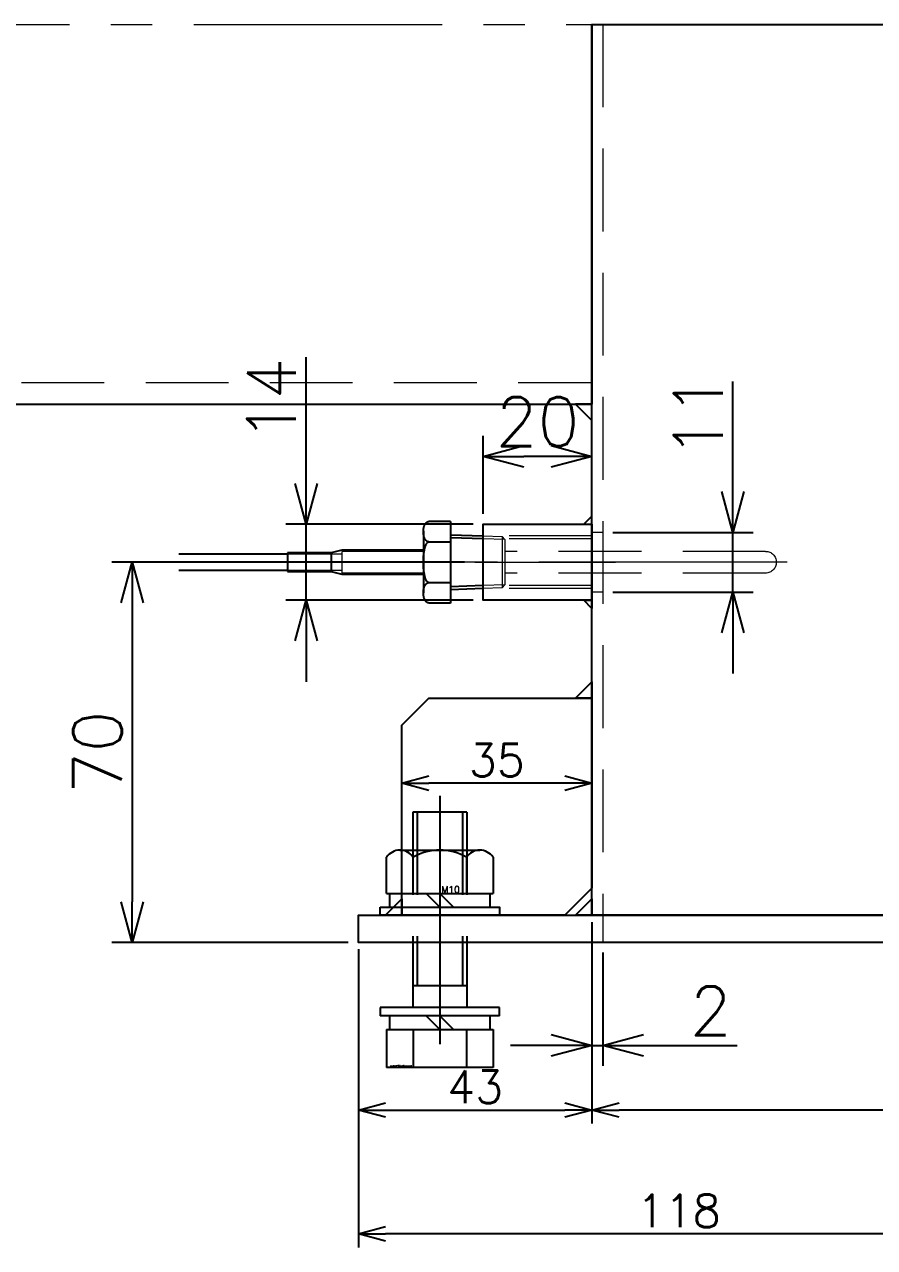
# Model space of a CAD drawing. Header units: millimetres. Extents: x 0 to 38884, y -3675 to 8056.
# Drawn here: x 12527.2 to 12683.7, y 5277.3 to 5502.5 of the extents above; entities that cross this region are included whole.
import ezdxf

# ---------------------------------------------------------------- set-up
doc = ezdxf.new("R2010")
doc.units = ezdxf.units.MM
doc.header["$LTSCALE"] = 2.4
doc.header["$PDMODE"] = 99
doc.header["$PDSIZE"] = 1
doc.linetypes.add('CENTER2', pattern=[28.575, 19.05, -3.175, 3.175, -3.175])
doc.linetypes.add('HIDDEN', pattern=[9.525, 6.35, -3.175])
for name, color, linetype, lineweight in [('04_HIDDEN', 2, 'HIDDEN', 13), ('05_CENTER', 4, 'CENTER2', 13), ('08_DIM', 3, 'Continuous', 13)]:
    doc.layers.add(name, color=color, linetype=linetype, lineweight=lineweight)
doc.layers.add('10_DRAFT', color=8, linetype='Continuous', lineweight=0, plot=False)
doc.styles.add('KSS_TXT', font='txt.shx', dxfattribs={"bigfont": 'extfont2.shx'})
doc.styles.add('KSS_TXT_L', font='txt.shx', dxfattribs={"height": 3, "bigfont": 'extfont2.shx'})
doc.dimstyles.new('KSS_DIM', dxfattribs={"dimscale": 2, "dimtxt": 3, "dimasz": 2.5, "dimexe": 1.25, "dimexo": 0.625, "dimtad": 1, "dimdsep": 46, "dimtxsty": 'KSS_TXT', "dimblk": 'OPEN30', "dimcen": 0, "dimazin": 2, "dimtfac": 0.75, "dimtmove": 0, "dimatfit": 3, "dimldrblk": 'OPEN30', "dimfxl": 1.25, "dimtolj": 1, "dimarcsym": 0})

# ---------------------------------------------------------------- blocks, each defined once
blk = doc.blocks.new('A$C3D81658F_1_1_1')
at = {"color": 0, "linetype": 'CENTER2'}
blk.add_line((0, -39), (0, 14), dxfattribs=at)
at = {"color": 0}
for p, q in [((-9.81, 11), (9.81, 11)), ((-9.81, 4), (-9.81, 11)), ((-4.91, 4), (-4.91, 11)), ((4.91, 4), (4.91, 11)), ((9.81, 4), (9.81, 11)), ((9.81, 4), (-9.81, 4)), ((-9.25, 4), (-9.25, 1.5)), ((0, 1.5), (-2.5, 4)), ((0, 4), (2.5, 1.5)), ((9.25, 1.5), (9.25, 4)), ((-11, 1.5), (11, 1.5)), ((-11, 1.5), (-11, 0)), ((-11, 0), (11, 0)), ((11, 0), (11, 1.5))]:
    blk.add_line(p, q, dxfattribs=at)
at = {"color": 0, "linetype": 'HIDDEN'}
for p, q in [((-5, -36), (-5, 0)), ((5, -36), (5, 0)), ((-5, -4), (5, -4)), ((-4.19, -36), (-4.19, -4)), ((4.19, -36), (4.19, -4)), ((-5, -36), (5, -36))]:
    blk.add_line(p, q, dxfattribs=at)
at = {"layer": '10_DRAFT', "style": 'KSS_TXT_L'}
blk.add_text('BT-M10x40L,SW,PW', height=0.3, dxfattribs=at).set_placement((5.14, 10.66))
blk = doc.blocks.new('_Open30')
at = {"color": 0, "linetype": 'ByBlock', "lineweight": -2}
for p, q in [((-1, 0.268), (0, 0)), ((0, 0), (-1, -0.268)), ((0, 0), (-1, 0))]:
    blk.add_line(p, q, dxfattribs=at)
blk = doc.blocks.new('*D255')
at = {"layer": '08_DIM', "color": 0, "lineweight": -2, "transparency": 16777216}
for p, q in [((12579.06, 5418), (12579.06, 5441.25)), ((12609.8, 5410.5), (12575.31, 5410.5)), ((12579.06, 5396.5), (12579.06, 5410.5)), ((12609.8, 5396.5), (12575.31, 5396.5)), ((12579.06, 5389), (12579.06, 5381.5))]:
    blk.add_line(p, q, dxfattribs=at)
at = {"layer": 'Defpoints', "color": 0, "transparency": 16777216}
for p in [(12579.06, 5410.5), (12611.67, 5410.5), (12611.67, 5396.5)]:
    blk.add_point(p, dxfattribs=at)
at = {"layer": '08_DIM', "color": 0, "lineweight": -2, "transparency": 16777216, "xscale": 7.5, "yscale": 7.5, "zscale": 7.5}
for p, rotation in [((12579.06, 5410.5), 270), ((12579.06, 5396.5), 90)]:
    blk.add_blockref('_Open30', p, dxfattribs=dict(at, rotation=rotation))
at = {"layer": '08_DIM', "color": 0, "transparency": 16777216, "insert": (12572.69, 5433.38), "char_height": 9, "attachment_point": 5, "rotation": 90, "style": 'KSS_TXT'}
blk.add_mtext('\\A1;14', dxfattribs=at)
blk = doc.blocks.new('*D256')
at = {"layer": '08_DIM', "color": 0, "lineweight": -2, "transparency": 16777216}
for p, q in [((12657.63, 5416.5), (12657.63, 5436.75)), ((12635.55, 5409), (12661.38, 5409)), ((12657.63, 5398), (12657.63, 5409)), ((12635.55, 5398), (12661.38, 5398)), ((12657.63, 5390.5), (12657.63, 5383))]:
    blk.add_line(p, q, dxfattribs=at)
at = {"layer": 'Defpoints', "color": 0, "transparency": 16777216}
for p in [(12633.67, 5409), (12657.63, 5409), (12633.67, 5398)]:
    blk.add_point(p, dxfattribs=at)
at = {"layer": '08_DIM', "color": 0, "lineweight": -2, "transparency": 16777216, "xscale": 7.5, "yscale": 7.5, "zscale": 7.5}
for p, rotation in [((12657.63, 5409), 270), ((12657.63, 5398), 90)]:
    blk.add_blockref('_Open30', p, dxfattribs=dict(at, rotation=rotation))
at = {"layer": '08_DIM', "color": 0, "transparency": 16777216, "insert": (12651.26, 5430.38), "char_height": 9, "attachment_point": 5, "rotation": 90, "style": 'KSS_TXT'}
blk.add_mtext('\\A1;11', dxfattribs=at)
blk = doc.blocks.new('*D257')
at = {"layer": '08_DIM', "color": 0, "lineweight": -2, "transparency": 16777216}
for p, q in [((12611.67, 5412.38), (12611.67, 5426.74)), ((12631.67, 5412.38), (12631.67, 5426.74)), ((12624.17, 5422.99), (12619.17, 5422.99))]:
    blk.add_line(p, q, dxfattribs=at)
at = {"layer": 'Defpoints', "color": 0, "transparency": 16777216}
for p in [(12611.67, 5422.99), (12611.67, 5410.5), (12631.67, 5410.5)]:
    blk.add_point(p, dxfattribs=at)
at = {"layer": '08_DIM', "color": 0, "lineweight": -2, "transparency": 16777216, "xscale": 7.5, "yscale": 7.5, "zscale": 7.5, "rotation": 180}
blk.add_blockref('_Open30', (12611.67, 5422.99), dxfattribs=at)
at = {"layer": '08_DIM', "color": 0, "lineweight": -2, "transparency": 16777216, "xscale": 7.5, "yscale": 7.5, "zscale": 7.5}
blk.add_blockref('_Open30', (12631.67, 5422.99), dxfattribs=at)
at = {"layer": '08_DIM', "color": 0, "transparency": 16777216, "insert": (12621.67, 5429.36), "char_height": 9, "attachment_point": 5, "style": 'KSS_TXT'}
blk.add_mtext('\\A1;20', dxfattribs=at)
blk = doc.blocks.new('HTK1611a_1')
at = {"color": 0}
for p, q in [((6.03, 7.51), (6.03, -7.51)), ((6.03, 7.51), (10.03, 7.51)), ((10.07, 7.5), (10.03, 7.51)), ((10.12, 7.5), (10.07, 7.5)), ((10.16, 7.49), (10.12, 7.5)), ((10.2, 7.48), (10.16, 7.49)), ((10.25, 7.46), (10.2, 7.48)), ((10.29, 7.44), (10.25, 7.46)), ((10.33, 7.42), (10.29, 7.44)), ((10.37, 7.39), (10.33, 7.42)), ((10.41, 7.36), (10.37, 7.39)), ((10.45, 7.33), (10.41, 7.36)), ((10.49, 7.29), (10.45, 7.33)), ((10.53, 7.25), (10.49, 7.29)), ((10.57, 7.21), (10.53, 7.25)), ((10.6, 7.17), (10.57, 7.21)), ((10.64, 7.12), (10.6, 7.17)), ((10.67, 7.07), (10.64, 7.12)), ((10.71, 7.01), (10.67, 7.07)), ((10.74, 6.96), (10.71, 7.01)), ((10.77, 6.9), (10.74, 6.96)), ((10.8, 6.84), (10.77, 6.9)), ((10.82, 6.77), (10.8, 6.84)), ((10.85, 6.71), (10.82, 6.77)), ((6.03, 5.06), (0, 4.85)), ((0, 4.3), (6.03, 4.51)), ((10.82, 4.49), (10.85, 4.55)), ((10.87, 6.64), (10.85, 6.71)), ((10.85, 4.55), (10.87, 4.62)), ((10.9, 6.57), (10.87, 6.64)), ((10.87, 4.62), (10.9, 4.69)), ((10.92, 6.5), (10.9, 6.57)), ((10.9, 4.69), (10.92, 4.76)), ((10.94, 6.42), (10.92, 6.5)), ((10.92, 4.76), (10.94, 4.84)), ((10.95, 6.35), (10.94, 6.42)), ((10.94, 4.84), (10.95, 4.91)), ((10.97, 6.27), (10.95, 6.35)), ((10.95, 4.91), (10.97, 4.99)), ((10.98, 6.19), (10.97, 6.27)), ((10.97, 4.99), (10.98, 5.06)), ((11, 6.11), (10.98, 6.19)), ((10.98, 5.06), (11, 5.14)), ((11.01, 6.04), (11, 6.11)), ((11, 5.14), (11.01, 5.22)), ((11.01, 5.95), (11.01, 6.04)), ((11.02, 5.87), (11.01, 5.95)), ((11.01, 5.3), (11.02, 5.38)), ((11.01, 5.22), (11.01, 5.3)), ((11.03, 5.79), (11.02, 5.87)), ((11.02, 5.38), (11.03, 5.47)), ((11.03, 5.71), (11.03, 5.79)), ((11.03, 5.63), (11.03, 5.71)), ((11.03, 5.71), (11.03, -5.63)), ((11.03, 5.55), (11.03, 5.63)), ((11.03, 5.47), (11.03, 5.55)), ((10.03, 3.75), (6.03, 3.75)), ((10.03, 3.75), (10.07, 3.75)), ((10.07, 3.75), (10.03, 3.75)), ((10.07, 3.75), (10.12, 3.76)), ((10.12, 3.74), (10.07, 3.75)), ((10.12, 3.76), (10.16, 3.77)), ((10.16, 3.72), (10.12, 3.74)), ((10.16, 3.77), (10.2, 3.78)), ((10.2, 3.7), (10.16, 3.72)), ((10.2, 3.78), (10.25, 3.8)), ((10.25, 3.66), (10.2, 3.7)), ((10.25, 3.8), (10.29, 3.82)), ((10.29, 3.62), (10.25, 3.66)), ((10.29, 3.82), (10.33, 3.84)), ((10.33, 3.58), (10.29, 3.62)), ((10.33, 3.84), (10.37, 3.87)), ((10.37, 3.53), (10.33, 3.58)), ((10.37, 3.87), (10.41, 3.9)), ((10.41, 3.47), (10.37, 3.53)), ((10.41, 3.9), (10.45, 3.93)), ((10.45, 3.4), (10.41, 3.47)), ((10.45, 3.93), (10.49, 3.96)), ((10.49, 3.33), (10.45, 3.4)), ((10.49, 3.96), (10.53, 4)), ((10.53, 3.25), (10.49, 3.33)), ((10.53, 4), (10.57, 4.05)), ((10.57, 3.17), (10.53, 3.25)), ((10.57, 4.05), (10.6, 4.09)), ((10.6, 3.07), (10.57, 3.17)), ((10.6, 4.09), (10.64, 4.14)), ((10.64, 2.98), (10.6, 3.07)), ((10.64, 4.14), (10.67, 4.19)), ((10.67, 2.87), (10.64, 2.98)), ((10.67, 4.19), (10.71, 4.25)), ((10.71, 2.77), (10.67, 2.87)), ((10.71, 4.25), (10.74, 4.3)), ((10.74, 2.65), (10.71, 2.77)), ((10.74, 4.3), (10.77, 4.36)), ((10.77, 2.54), (10.74, 2.65)), ((10.77, 4.36), (10.8, 4.42)), ((10.8, 2.41), (10.77, 2.54)), ((10.8, 4.42), (10.82, 4.49)), ((10.82, 2.28), (10.8, 2.41)), ((10.85, 2.15), (10.82, 2.28)), ((10.87, 2.02), (10.85, 2.15)), ((10.9, 1.88), (10.87, 2.02)), ((10.92, 1.73), (10.9, 1.88)), ((10.94, 1.59), (10.92, 1.73)), ((10.95, 1.44), (10.94, 1.59)), ((10.97, 1.28), (10.95, 1.44)), ((10.98, 1.13), (10.97, 1.28)), ((11, 0.97), (10.98, 1.13)), ((11.01, 0.81), (11, 0.97)), ((11.01, 0.65), (11.01, 0.81)), ((11.02, 0.49), (11.01, 0.65)), ((11.03, 0.33), (11.02, 0.49)), ((11.03, 2.2), (26.03, 2.2)), ((11.03, 0.16), (11.03, 0.33)), ((11.03, 0), (11.03, 0.16)), ((11.03, -0.16), (11.03, 0)), ((26.03, 2.2), (28.03, 1.7)), ((28.03, 1.7), (36.03, 1.7)), ((28.03, 1.7), (28.03, -1.7)), ((36.03, 1.7), (36.03, -1.7)), ((36.03, 1.5), (56.03, 1.5)), ((10.82, -2.28), (10.85, -2.15)), ((10.85, -2.15), (10.87, -2.02)), ((10.87, -2.02), (10.9, -1.88)), ((10.9, -1.88), (10.92, -1.73)), ((10.92, -1.73), (10.94, -1.59)), ((10.94, -1.59), (10.95, -1.44)), ((10.95, -1.44), (10.97, -1.28)), ((10.97, -1.28), (10.98, -1.13)), ((10.98, -1.13), (11, -0.97)), ((11, -0.97), (11.01, -0.81)), ((11.01, -0.65), (11.02, -0.49)), ((11.01, -0.81), (11.01, -0.65)), ((11.02, -0.49), (11.03, -0.33)), ((11.03, -0.33), (11.03, -0.16)), ((26.03, -2.2), (11.03, -2.2)), ((28.03, -1.7), (26.03, -2.2)), ((36.03, -1.7), (28.03, -1.7)), ((36.03, -1.5), (56.03, -1.5)), ((0, -4.3), (6.03, -4.51)), ((10.03, -3.75), (6.03, -3.75)), ((10.07, -3.75), (10.03, -3.75)), ((10.03, -3.75), (10.07, -3.75)), ((10.07, -3.75), (10.12, -3.74)), ((10.12, -3.76), (10.07, -3.75)), ((10.12, -3.74), (10.16, -3.72)), ((10.16, -3.77), (10.12, -3.76)), ((10.16, -3.72), (10.2, -3.7)), ((10.2, -3.78), (10.16, -3.77)), ((10.2, -3.7), (10.25, -3.66)), ((10.25, -3.8), (10.2, -3.78)), ((10.25, -3.66), (10.29, -3.62)), ((10.29, -3.82), (10.25, -3.8)), ((10.29, -3.62), (10.33, -3.58)), ((10.33, -3.84), (10.29, -3.82)), ((10.33, -3.58), (10.37, -3.53)), ((10.37, -3.87), (10.33, -3.84)), ((10.37, -3.53), (10.41, -3.47)), ((10.41, -3.9), (10.37, -3.87)), ((10.41, -3.47), (10.45, -3.4)), ((10.45, -3.93), (10.41, -3.9)), ((10.45, -3.4), (10.49, -3.33)), ((10.49, -3.96), (10.45, -3.93)), ((10.49, -3.33), (10.53, -3.25)), ((10.53, -4), (10.49, -3.96)), ((10.53, -3.25), (10.57, -3.17)), ((10.57, -4.05), (10.53, -4)), ((10.57, -3.17), (10.6, -3.07)), ((10.6, -4.09), (10.57, -4.05)), ((10.6, -3.07), (10.64, -2.98)), ((10.64, -4.14), (10.6, -4.09)), ((10.64, -2.98), (10.67, -2.87)), ((10.67, -4.19), (10.64, -4.14)), ((10.67, -2.87), (10.71, -2.77)), ((10.71, -4.25), (10.67, -4.19)), ((10.71, -2.77), (10.74, -2.65)), ((10.74, -4.3), (10.71, -4.25)), ((10.74, -2.65), (10.77, -2.54)), ((10.77, -4.36), (10.74, -4.3)), ((10.77, -2.54), (10.8, -2.41)), ((10.8, -4.42), (10.77, -4.36)), ((10.8, -2.41), (10.82, -2.28)), ((10.82, -4.49), (10.8, -4.42)), ((10.85, -4.55), (10.82, -4.49)), ((0, -4.85), (6.03, -5.06)), ((10.82, -6.77), (10.85, -6.71)), ((10.87, -4.62), (10.85, -4.55)), ((10.85, -6.71), (10.87, -6.64)), ((10.9, -4.69), (10.87, -4.62)), ((10.87, -6.64), (10.9, -6.57)), ((10.92, -4.76), (10.9, -4.69)), ((10.9, -6.57), (10.92, -6.5)), ((10.94, -4.84), (10.92, -4.76)), ((10.92, -6.5), (10.94, -6.42)), ((10.95, -4.91), (10.94, -4.84)), ((10.94, -6.42), (10.95, -6.35)), ((10.97, -4.99), (10.95, -4.91)), ((10.95, -6.35), (10.97, -6.27)), ((10.98, -5.06), (10.97, -4.99)), ((10.97, -6.27), (10.98, -6.19)), ((11, -5.14), (10.98, -5.06)), ((10.98, -6.19), (11, -6.11)), ((11.01, -5.22), (11, -5.14)), ((11, -6.11), (11.01, -6.04)), ((11.01, -5.3), (11.01, -5.22)), ((11.02, -5.38), (11.01, -5.3)), ((11.01, -5.95), (11.02, -5.87)), ((11.01, -6.04), (11.01, -5.95)), ((11.03, -5.47), (11.02, -5.38)), ((11.02, -5.87), (11.03, -5.79)), ((11.03, -5.55), (11.03, -5.47)), ((11.03, -5.63), (11.03, -5.55)), ((11.03, -5.71), (11.03, -5.63)), ((11.03, -5.79), (11.03, -5.71)), ((6.03, -7.51), (10.03, -7.51)), ((10.03, -7.51), (10.07, -7.5)), ((10.07, -7.5), (10.12, -7.5)), ((10.12, -7.5), (10.16, -7.49)), ((10.16, -7.49), (10.2, -7.48)), ((10.2, -7.48), (10.25, -7.46)), ((10.25, -7.46), (10.29, -7.44)), ((10.29, -7.44), (10.33, -7.42)), ((10.33, -7.42), (10.37, -7.39)), ((10.37, -7.39), (10.41, -7.36)), ((10.41, -7.36), (10.45, -7.33)), ((10.45, -7.33), (10.49, -7.29)), ((10.49, -7.29), (10.53, -7.25)), ((10.53, -7.25), (10.57, -7.21)), ((10.57, -7.21), (10.6, -7.17)), ((10.6, -7.17), (10.64, -7.12)), ((10.64, -7.12), (10.67, -7.07)), ((10.67, -7.07), (10.71, -7.01)), ((10.71, -7.01), (10.74, -6.96)), ((10.74, -6.96), (10.77, -6.9)), ((10.77, -6.9), (10.8, -6.84)), ((10.8, -6.84), (10.82, -6.77))]:
    blk.add_line(p, q, dxfattribs=at)
at = {"layer": '04_HIDDEN', "color": 0}
for p, q in [((-3.47, 4.73), (-3.97, 4.18)), ((0, 4.85), (-3.47, 4.73)), ((-3.47, 4.73), (-3.47, -4.73)), ((-3.97, 4.16), (0, 4.3)), ((-3.97, 4.16), (-3.97, -4.16)), ((-51.97, 2), (-3.97, 2)), ((11.03, 2), (26.03, 2)), ((26.03, 2), (26.03, -2)), ((26.03, 1.5), (36.03, 1.5)), ((-51.97, -2), (-3.97, -2)), ((11.03, -2), (26.03, -2)), ((26.03, -1.5), (36.03, -1.5)), ((-3.97, -4.16), (-3.47, -4.71)), ((-3.97, -4.16), (0, -4.3)), ((-3.47, -4.73), (0, -4.85))]:
    blk.add_line(p, q, dxfattribs=at)
blk.add_arc((-51.97, 0), 2, 90, 270, dxfattribs=at)
at = {"layer": '05_CENTER', "color": 0}
blk.add_line((-55.97, 0), (58.03, 0), dxfattribs=at)
at = {"layer": '10_DRAFT'}
blk.add_line((0, 4.85), (0, -4.85), dxfattribs=at)
blk = doc.blocks.new('*D259')
at = {"layer": '08_DIM', "color": 0, "lineweight": -2, "transparency": 16777216}
for p, q in [((12596.67, 5361.6), (12596.67, 5365.31)), ((12631.67, 5364.1), (12631.67, 5360.31)), ((12626.67, 5362.81), (12601.67, 5362.81))]:
    blk.add_line(p, q, dxfattribs=at)
at = {"layer": 'Defpoints', "color": 0, "transparency": 16777216}
for p in [(12631.67, 5365.35), (12596.67, 5362.81), (12596.67, 5360.35)]:
    blk.add_point(p, dxfattribs=at)
at = {"layer": '08_DIM', "color": 0, "lineweight": -2, "transparency": 16777216, "xscale": 5, "yscale": 5, "zscale": 5, "rotation": 180}
blk.add_blockref('_Open30', (12596.67, 5362.81), dxfattribs=at)
at = {"layer": '08_DIM', "color": 0, "lineweight": -2, "transparency": 16777216, "xscale": 5, "yscale": 5, "zscale": 5}
blk.add_blockref('_Open30', (12631.67, 5362.81), dxfattribs=at)
at = {"layer": '08_DIM', "color": 0, "transparency": 16777216, "insert": (12614.17, 5367.06), "char_height": 6, "attachment_point": 5, "style": 'KSS_TXT'}
blk.add_mtext('\\A1;35', dxfattribs=at)
blk = doc.blocks.new('*D263')
at = {"layer": '08_DIM', "color": 0, "lineweight": -2, "transparency": 16777216}
for p, q in [((12631.67, 5337.25), (12631.67, 5300.15)), ((12588.67, 5332.25), (12588.67, 5300.15)), ((12593.67, 5302.65), (12626.67, 5302.65))]:
    blk.add_line(p, q, dxfattribs=at)
at = {"layer": 'Defpoints', "color": 0, "transparency": 16777216}
for p in [(12631.67, 5338.5), (12588.67, 5333.5), (12631.67, 5302.65)]:
    blk.add_point(p, dxfattribs=at)
at = {"layer": '08_DIM', "color": 0, "lineweight": -2, "transparency": 16777216, "xscale": 5, "yscale": 5, "zscale": 5, "rotation": 180}
blk.add_blockref('_Open30', (12588.67, 5302.65), dxfattribs=at)
at = {"layer": '08_DIM', "color": 0, "lineweight": -2, "transparency": 16777216, "xscale": 5, "yscale": 5, "zscale": 5}
blk.add_blockref('_Open30', (12631.67, 5302.65), dxfattribs=at)
at = {"layer": '08_DIM', "color": 0, "transparency": 16777216, "insert": (12610.17, 5306.9), "char_height": 6, "attachment_point": 5, "style": 'KSS_TXT'}
blk.add_mtext('\\A1;43', dxfattribs=at)
blk = doc.blocks.new('*D267')
at = {"layer": '08_DIM', "color": 0, "lineweight": -2, "transparency": 16777216}
for p, q in [((12608.23, 5403.5), (12543.28, 5403.5)), ((12547.03, 5396), (12547.03, 5341)), ((12586.8, 5333.5), (12543.28, 5333.5))]:
    blk.add_line(p, q, dxfattribs=at)
at = {"layer": 'Defpoints', "color": 0, "transparency": 16777216}
for p in [(12610.1, 5403.5), (12547.03, 5333.5), (12588.67, 5333.5)]:
    blk.add_point(p, dxfattribs=at)
at = {"layer": '08_DIM', "color": 0, "lineweight": -2, "transparency": 16777216, "xscale": 7.5, "yscale": 7.5, "zscale": 7.5}
for p, rotation in [((12547.03, 5403.5), 90), ((12547.03, 5333.5), 270)]:
    blk.add_blockref('_Open30', p, dxfattribs=dict(at, rotation=rotation))
at = {"layer": '08_DIM', "color": 0, "transparency": 16777216, "insert": (12540.65, 5368.5), "char_height": 9, "attachment_point": 5, "rotation": 90, "style": 'KSS_TXT'}
blk.add_mtext('\\A1;70', dxfattribs=at)
blk = doc.blocks.new('*D268')
at = {"layer": '08_DIM', "color": 0, "lineweight": -2, "transparency": 16777216}
for p, q in [((12631.67, 5336.63), (12631.67, 5310.8)), ((12633.67, 5331.63), (12633.67, 5310.8)), ((12624.17, 5314.55), (12616.67, 5314.55)), ((12631.67, 5314.55), (12633.67, 5314.55)), ((12641.17, 5314.55), (12658.42, 5314.55))]:
    blk.add_line(p, q, dxfattribs=at)
at = {"layer": 'Defpoints', "color": 0, "transparency": 16777216}
for p in [(12631.67, 5338.5), (12633.67, 5333.5), (12633.67, 5314.55)]:
    blk.add_point(p, dxfattribs=at)
at = {"layer": '08_DIM', "color": 0, "lineweight": -2, "transparency": 16777216, "xscale": 7.5, "yscale": 7.5, "zscale": 7.5}
blk.add_blockref('_Open30', (12631.67, 5314.55), dxfattribs=at)
at = {"layer": '08_DIM', "color": 0, "lineweight": -2, "transparency": 16777216, "xscale": 7.5, "yscale": 7.5, "zscale": 7.5, "rotation": 180}
blk.add_blockref('_Open30', (12633.67, 5314.55), dxfattribs=at)
at = {"layer": '08_DIM', "color": 0, "transparency": 16777216, "insert": (12653.55, 5320.92), "char_height": 9, "attachment_point": 5, "style": 'KSS_TXT'}
blk.add_mtext('\\A1;2', dxfattribs=at)
blk = doc.blocks.new('M10Nza_1_1_1')
at = {"color": 0}
for p, q in [((-7.35, 12), (7.35, 12)), ((-9.8, 4), (-9.8, 10.69)), ((-4.9, 4), (-4.9, 10.69)), ((4.9, 10.69), (4.9, 4)), ((9.8, 10.69), (9.8, 4)), ((-9.8, 4), (9.8, 4)), ((-9.2, 1.5), (-9.2, 4)), ((0, 1.5), (-2.5, 4)), ((0, 4), (2.5, 1.5)), ((9.2, 4), (9.2, 1.5))]:
    blk.add_line(p, q, dxfattribs=at)
at = {"color": 0, "linetype": 'CENTER2'}
blk.add_line((0, 12), (0, 0), dxfattribs=at)
at = {"color": 0}
blk.add_lwpolyline([(-11, 1.5), (11, 1.5), (11, 0), (-11, 0)], close=True, dxfattribs=at)
for centre, radius, start, end in [((-7.35, 9.06), 2.94, 33.626, 146.374), ((0, 2.2), 9.8, 60, 120), ((7.35, 9.06), 2.94, 33.626, 146.374)]:
    blk.add_arc(centre, radius, start, end, dxfattribs=at)
at = {"layer": '10_DRAFT', "style": 'KSS_TXT'}
blk.add_text('M10', height=1.25, dxfattribs=at).set_placement((0.26, 4.12))
blk = doc.blocks.new('A$C134A5B0D_1')
at = {"color": 3}
for points in [[(-7, 0), (-8.5, 0), (-7, -1.5), (-7, -1.5)], [(7, 0), (8.5, 0), (7, -1.5), (7, -1.5)]]:
    blk.add_lwpolyline(points, close=True, dxfattribs=at)
at = {"color": 0}
blk.add_lwpolyline([(-7, 0), (7, 0), (7, -20), (-7, -20)], close=True, dxfattribs=at)
at = {"layer": '04_HIDDEN'}
for p, q in [((-5.5, 2), (-5.5, 0)), ((-4.86, 0), (-4.86, -20)), ((-4.28, 0), (-4.28, -20)), ((4.28, 0), (4.28, -20)), ((4.86, 0), (4.86, -20)), ((5.5, 2), (5.5, 0))]:
    blk.add_line(p, q, dxfattribs=at)
at = {"layer": '05_CENTER'}
blk.add_line((0, -21.57), (0, 4.36), dxfattribs=at)
blk = doc.blocks.new('A$C0BC729B8_1')
at = {"color": 0}
for p, q in [((1092, 0), (1092, -69.9)), ((1092, 0), (1242, 0)), ((9, -69.9), (1092, -69.9))]:
    blk.add_line(p, q, dxfattribs=at)
for points in [[(1242, -164), (1092, -164), (1092, 0), (1242, 0)], [(1087, -164), (1057, -164), (1057, -129), (1062, -124), (1092, -124), (1092, -159)], [(1364, -169), (1049, -169), (1049, -164), (1364, -164)]]:
    blk.add_lwpolyline(points, close=True, dxfattribs=at)
at = {"color": 3}
for points in [[(1092, -72.9), (1092, -69.9), (1089, -69.9), (1092, -72.9)], [(1092, -121), (1092, -124), (1089, -124), (1092, -121)], [(1057, -161), (1057, -164), (1054, -164), (1057, -161)], [(1092, -161), (1092, -164), (1089, -164), (1092, -161)]]:
    blk.add_lwpolyline(points, dxfattribs=at)
at = {"layer": '04_HIDDEN'}
for p, q in [((1094, 0), (1094, -164)), ((4, -65.9), (1092, -65.9)), ((1094, -164), (1094, -169))]:
    blk.add_line(p, q, dxfattribs=at)
at = {"layer": '05_CENTER'}
for p, q in [((-10.02, 0), (1309.14, 0)), ((1064, -176.41), (1064, -156.63))]:
    blk.add_line(p, q, dxfattribs=at)
at = {"rotation": 270}
blk.add_blockref('A$C134A5B0D_1', (1092, -99), dxfattribs=at)
blk = doc.blocks.new('*D587')
at = {"layer": '08_DIM', "color": 0, "lineweight": -2, "transparency": 16777216}
for p, q in [((12588.67, 5332.25), (12588.67, 5277.34)), ((12706.67, 5320.93), (12706.67, 5277.34)), ((12701.67, 5279.84), (12593.67, 5279.84))]:
    blk.add_line(p, q, dxfattribs=at)
at = {"layer": 'Defpoints', "color": 0, "transparency": 16777216}
for p in [(12588.67, 5333.5), (12706.67, 5322.18), (12588.67, 5279.84)]:
    blk.add_point(p, dxfattribs=at)
at = {"layer": '08_DIM', "color": 0, "lineweight": -2, "transparency": 16777216, "xscale": 5, "yscale": 5, "zscale": 5, "rotation": 180}
blk.add_blockref('_Open30', (12588.67, 5279.84), dxfattribs=at)
at = {"layer": '08_DIM', "color": 0, "lineweight": -2, "transparency": 16777216, "xscale": 5, "yscale": 5, "zscale": 5}
blk.add_blockref('_Open30', (12706.67, 5279.84), dxfattribs=at)
at = {"layer": '08_DIM', "color": 0, "transparency": 16777216, "insert": (12647.67, 5284.09), "char_height": 6, "attachment_point": 5, "style": 'KSS_TXT'}
blk.add_mtext('\\A1;118', dxfattribs=at)
blk = doc.blocks.new('*D589')
at = {"layer": '08_DIM', "color": 0, "lineweight": -2, "transparency": 16777216}
for p, q in [((12631.67, 5337.25), (12631.67, 5300.15)), ((12781.67, 5337.25), (12781.67, 5300.15)), ((12776.67, 5302.65), (12636.67, 5302.65))]:
    blk.add_line(p, q, dxfattribs=at)
at = {"layer": 'Defpoints', "color": 0, "transparency": 16777216}
for p in [(12631.67, 5338.5), (12781.67, 5338.5), (12631.67, 5302.65)]:
    blk.add_point(p, dxfattribs=at)
at = {"layer": '08_DIM', "color": 0, "lineweight": -2, "transparency": 16777216, "xscale": 5, "yscale": 5, "zscale": 5, "rotation": 180}
blk.add_blockref('_Open30', (12631.67, 5302.65), dxfattribs=at)
at = {"layer": '08_DIM', "color": 0, "lineweight": -2, "transparency": 16777216, "xscale": 5, "yscale": 5, "zscale": 5}
blk.add_blockref('_Open30', (12781.67, 5302.65), dxfattribs=at)
at = {"layer": '08_DIM', "color": 0, "transparency": 16777216, "insert": (12706.67, 5306.91), "char_height": 6, "attachment_point": 5, "style": 'KSS_TXT'}
blk.add_mtext('\\A1;150', dxfattribs=at)

msp = doc.modelspace()

# ---------------------------------------------------------------- block references
for name, p in [('A$C0BC729B8_1', (11539.6744, 5502.5019)), ('M10Nza_1_1_1', (12603.6744, 5338.5019))]:
    msp.add_blockref(name, p)
at = {"color": 4, "xscale": -1}
msp.add_blockref('HTK1611a_1', (12611.6744, 5403.5019), dxfattribs=at)
at = {"rotation": 180}
msp.add_blockref('A$C3D81658F_1_1_1', (12603.6744, 5321.5019), dxfattribs=at)

# ---------------------------------------------------------------- dimensions: what is measured, and where the dimension line sits
at = {"layer": '08_DIM'}
for base, p1, p2, angle, override, picture, middle in [((12579.0636, 5410.5019), (12611.6744, 5396.5019), (12611.6744, 5410.5019), 90, {"dimscale": 3}, '*D255', (12572.6886, 5433.3769)), ((12657.6341, 5409.0019), (12633.6744, 5398.0019), (12633.6744, 5409.0019), 90, {"dimscale": 3}, '*D256', (12651.2591, 5430.3769)), ((12547.0286, 5333.5019), (12610.1023, 5403.5019), (12588.6744, 5333.5019), 90, {"dimscale": 3}, '*D267', (12540.6536, 5368.5019)), ((12596.6744, 5362.8088), (12631.6744, 5365.3519), (12596.6744, 5360.3519), 180, {"dimscale": 2, "dimarcsym": 1}, '*D259', (12614.1744, 5367.063))]:
    dim = msp.add_linear_dim(base=base, p1=p1, p2=p2, angle=angle, dimstyle='KSS_DIM', override=override, dxfattribs=at)
    dim.commit()
    dim.dimension.update_dxf_attribs({"geometry": picture, "text_midpoint": middle})
for base, p1, p2, override, picture, middle in [((12611.6744, 5422.9865), (12631.6744, 5410.5019), (12611.6744, 5410.5019), {"dimscale": 3}, '*D257', (12621.6744, 5429.3615)), ((12631.6744, 5302.6512), (12588.6744, 5333.5019), (12631.6744, 5338.5019), {"dimscale": 2, "dimarcsym": 1}, '*D263', (12610.1744, 5306.9012)), ((12633.6744, 5314.5456), (12631.6744, 5338.5019), (12633.6744, 5333.5019), {"dimscale": 3}, '*D268', (12653.5494, 5320.9206)), ((12631.6744, 5302.6512), (12781.6744, 5338.5019), (12631.6744, 5338.5019), {"dimscale": 2, "dimarcsym": 1}, '*D589', (12706.6744, 5306.9054)), ((12588.6744, 5279.836), (12706.6744, 5322.1844), (12588.6744, 5333.5019), {"dimscale": 2, "dimarcsym": 1}, '*D587', (12647.6744, 5284.086))]:
    dim = msp.add_linear_dim(base=base, p1=p1, p2=p2, dimstyle='KSS_DIM', override=override, dxfattribs=at)
    dim.commit()
    dim.dimension.update_dxf_attribs({"geometry": picture, "text_midpoint": middle})

doc.saveas('drawing.dxf')
